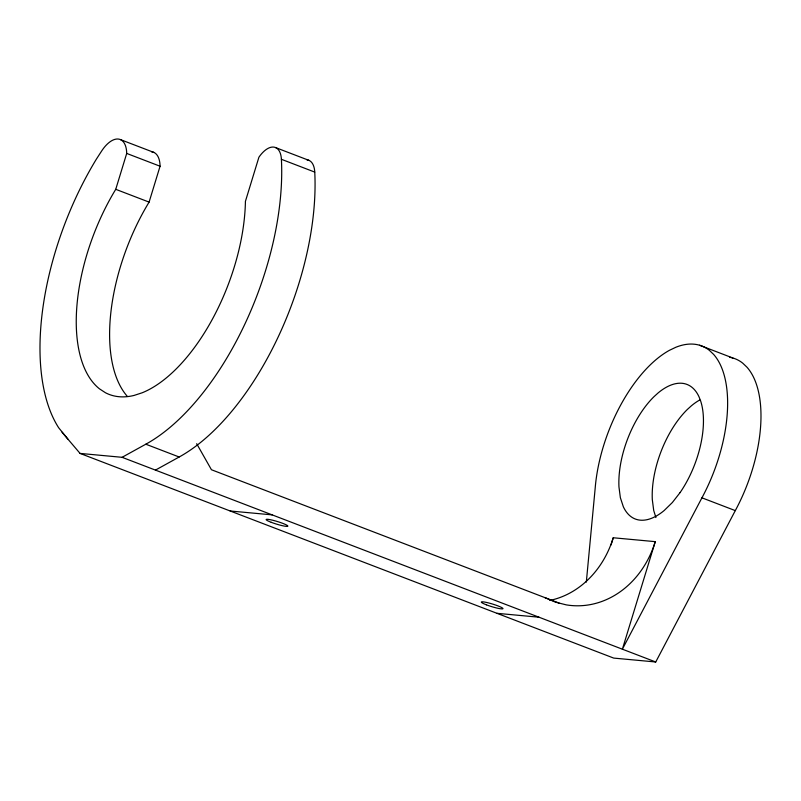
<?xml version="1.0" encoding="UTF-8"?>
<svg xmlns="http://www.w3.org/2000/svg" width="801" height="801" viewBox="0 0 801 801"><rect width="100%" height="100%" fill="white"/><g stroke="black" fill="none" stroke-linecap="round" stroke-linejoin="round"><path stroke-width="1.2" d="M586.322 582.107L595.203 487.929A113.271 56.4 -69 0 1 669.426 350.317L675.844 347.264A113.271 56.4 -69 0 1 709.386 350.367L713.631 354.412A113.271 56.4 -69 0 1 701.936 497.821L622.377 649.19L655.258 541.656L613.246 537.761A93.196 80.04 -84.7 0 1 549.856 600.42M155.444 470.107L179.174 457.001A205.947 102.538 -69 0 0 314.753 172.095L281.401 159.299A26.523 13.206 -69 0 0 258.913 157.216L245.426 201.331A144.17 71.78 -69 0 1 142.157 392.79L134.157 395.404A144.17 71.78 -69 0 1 105.472 392.75L99.474 388.835A144.17 71.78 -69 0 1 115.744 189.316L126.708 153.432L160.07 166.228L149.096 202.112A144.17 71.78 -69 0 0 127.419 396.475M611.053 544.93L613.246 537.761M62.037 432.23L80.07 453.416L613.716 658.092L655.739 661.986L735.298 510.607A113.271 56.4 -69 0 0 746.983 367.208L742.737 363.163A113.271 56.4 -69 0 0 729.621 357.266M80.07 453.416L122.082 457.311L145.822 444.205A205.947 102.538 -69 0 0 281.401 159.299M230.167 510.988L272.18 514.873M496.99 613.316L539.003 617.211M275.674 147.614L309.026 160.4M699.533 345.221L732.885 358.017M120.581 139.654L153.932 152.44M115.744 189.316L149.096 202.112M701.936 497.821L735.298 510.607M145.822 444.205L179.174 457.001M559.058 603.053L211.444 469.736L196.676 443.694M122.082 457.311L655.739 661.986M544.98 597.656L555.363 602.132L566.237 604.865A93.196 80.04 -84.7 0 0 655.258 541.656M67.845 439.048L58.623 427.694A205.947 102.538 -69 0 1 96.41 159.089L101.577 151.109A28.736 14.308 -69 0 1 126.708 153.432M655.899 517.526L653.716 510.497L652.314 499.704A72.08 35.885 -69 0 1 687.358 409.451L691.473 405.727A72.08 35.885 -69 0 1 699.764 399.989M306.933 159.86A26.523 13.206 -69 0 1 314.753 172.095M151.549 151.81A28.736 14.308 -69 0 1 160.07 166.228M680.099 492.575L672.349 502.517L664.179 510.517A72.08 35.885 -69 0 1 623.328 506.733L620.364 497.701L618.963 486.908A72.08 35.885 -69 0 1 654.006 396.665L658.122 392.931A72.08 35.885 -69 0 1 698.973 396.715L700.645 400.981A72.08 35.885 -69 0 1 680.099 492.575M486.367 604.815A11.324 1.362 17 0 0 502.978 608.67A11.324 1.362 17 0 0 487.088 602.572A11.324 1.362 17 0 0 486.367 604.815M271.239 522.312A11.324 1.362 17 0 0 287.849 526.157A11.324 1.362 17 0 0 271.96 520.059A11.324 1.362 17 0 0 271.239 522.312"/></g></svg>
